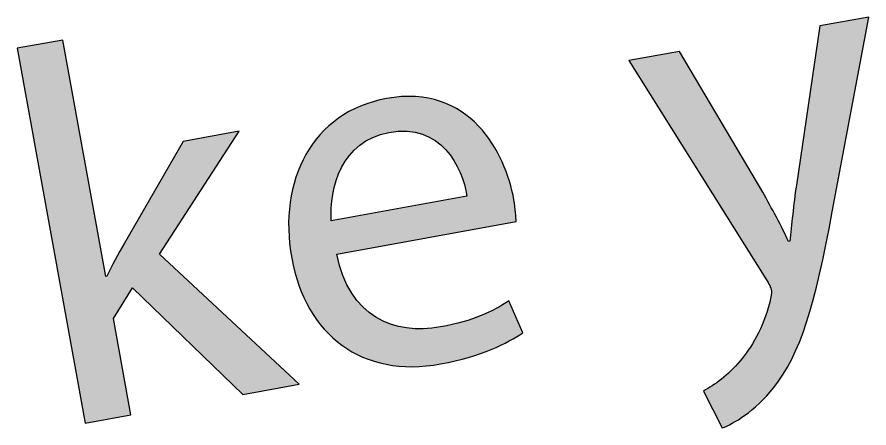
# Model space of a CAD drawing. Extents: x 86 to 546, y -315 to -72.
# Drawn here: x 251.06 to 276.47, y -97.64 to -85.38 of the extents above; entities that cross this region are included whole.
import ezdxf

# ---------------------------------------------------------------- set-up
doc = ezdxf.new("R2010")
doc.units = 0
doc.layers.add('LAYER_1', color=7, linetype='CONTINUOUS')

# ---------------------------------------------------------------- blocks, each defined once
blk = doc.blocks.new('*U7')
at = {"layer": 'LAYER_1', "color": 250}
for points in [[(252.427, -93.867), (251.058, -86.317), (252.427, -86.069)], [(252.427, -93.867), (252.427, -86.069), (253.085, -97.493)], [(256.016, -91.365), (256.016, -89.093), (257.685, -88.79)], [(256.016, -91.365), (255.309, -90.312), (256.016, -89.093)], [(255.309, -94.245), (254.5, -91.708), (255.309, -90.312)], [(254.5, -93.465), (254.454, -91.787), (254.5, -91.708)], [(254.5, -93.465), (254.5, -91.708), (255.309, -94.245)], [(254.454, -93.539), (254.258, -92.127), (254.454, -91.787)], [(254.258, -93.857), (253.935, -92.74), (254.258, -92.127)], [(255.309, -94.245), (255.309, -92.456), (256.016, -94.927)], [(253.935, -97.339), (253.738, -93.115), (253.935, -92.74)], [(253.738, -97.375), (253.706, -93.121), (253.738, -93.115)], [(256.016, -94.927), (256.016, -93.114), (257.685, -96.537)], [(257.685, -96.537), (257.685, -94.667), (257.791, -96.64)]]:
    blk.add_solid(points, dxfattribs=at)
at = {"layer": 'LAYER_1', "color": 250, "extrusion": (0, 0, -1)}
for points in [[(-253.085, -97.493), (-252.427, -86.069), (-253.085, -89.695)], [(-253.085, -97.493), (-253.085, -89.695), (-253.706, -97.381)], [(-253.706, -97.381), (-253.085, -89.695), (-253.706, -93.121)], [(-255.309, -92.456), (-255.309, -90.312), (-256.016, -91.365)], [(-254.454, -93.539), (-254.454, -91.787), (-254.5, -93.465)], [(-254.258, -93.857), (-254.258, -92.127), (-254.454, -93.539)], [(-256.016, -94.927), (-255.309, -92.456), (-256.016, -93.114)], [(-253.935, -94.38), (-253.935, -92.74), (-254.258, -93.857)], [(-253.706, -97.381), (-253.706, -93.121), (-253.738, -97.375)], [(-253.738, -97.375), (-253.738, -93.115), (-253.935, -97.339)], [(-257.685, -96.537), (-256.016, -93.114), (-257.685, -94.667)], [(-253.935, -97.339), (-253.935, -94.38), (-254.258, -97.281)], [(-254.258, -97.281), (-253.935, -94.38), (-254.258, -96.16)], [(-257.791, -96.64), (-257.685, -94.667), (-257.791, -94.767)], [(-257.791, -96.64), (-257.791, -94.767), (-259.475, -96.334)], [(-254.258, -97.281), (-254.258, -96.16), (-254.454, -97.245)]]:
    blk.add_solid(points, dxfattribs=at)
blk = doc.blocks.new('*U8')
at = {"layer": 'LAYER_1', "color": 250}
for points in [[(261.668, -88.972), (261.463, -87.983), (261.668, -87.911)], [(261.675, -88.969), (261.668, -87.911), (261.675, -87.909)], [(261.706, -88.958), (261.675, -87.909), (261.706, -87.901)], [(261.76, -88.938), (261.706, -87.901), (261.76, -87.889)], [(261.896, -88.887), (261.76, -87.889), (261.896, -87.857)], [(262.067, -88.845), (261.896, -87.857), (262.067, -87.817)], [(262.078, -88.843), (262.067, -87.817), (262.078, -87.814)], [(262.147, -88.826), (262.078, -87.814), (262.147, -87.806)], [(262.197, -88.82), (262.147, -87.806), (262.197, -87.799)], [(262.428, -88.791), (262.197, -87.799), (262.428, -87.771)], [(262.447, -88.791), (262.428, -87.771), (262.447, -87.768)], [(262.527, -88.791), (262.447, -87.768), (262.527, -87.758)], [(262.671, -88.79), (262.527, -87.758), (262.671, -87.758)], [(262.689, -88.79), (262.671, -87.758), (262.689, -87.758)], [(262.845, -88.81), (262.689, -87.758), (262.845, -87.757)], [(262.689, -88.79), (262.689, -87.758), (262.845, -88.81)], [(262.845, -88.81), (262.845, -87.757), (262.928, -88.821)], [(262.928, -88.821), (262.845, -87.757), (262.928, -87.757)], [(262.928, -88.821), (262.928, -87.757), (262.944, -88.825)], [(262.944, -88.825), (262.928, -87.757), (262.944, -87.757)], [(262.944, -88.825), (262.944, -87.757), (263.148, -88.88)], [(263.148, -88.88), (263.148, -87.783), (263.172, -88.89)], [(263.172, -88.89), (263.172, -87.785), (263.26, -88.927)], [(263.26, -88.927), (263.26, -87.797), (263.33, -88.956)], [(263.33, -88.956), (263.33, -87.805), (263.349, -88.964)], [(263.349, -88.964), (263.349, -87.81), (263.531, -89.071)], [(263.531, -89.071), (263.531, -87.858), (263.685, -89.189)], [(263.685, -89.189), (263.685, -87.899), (263.687, -89.191)], [(263.687, -89.191), (263.687, -87.9), (263.692, -89.195)], [(263.692, -89.195), (263.692, -87.902), (263.695, -89.197)], [(263.695, -89.197), (263.695, -87.903), (263.842, -89.34)], [(261.039, -89.437), (260.971, -88.199), (261.039, -88.166)], [(261.046, -89.43), (261.039, -88.166), (261.046, -88.163)], [(261.115, -89.353), (261.046, -88.163), (261.115, -88.13)], [(261.279, -89.207), (261.115, -88.13), (261.279, -88.051)], [(261.302, -89.191), (261.279, -88.051), (261.302, -88.04)], [(261.366, -89.147), (261.302, -88.04), (261.366, -88.018)], [(261.371, -89.144), (261.366, -88.018), (261.371, -88.016)], [(261.463, -89.08), (261.371, -88.016), (261.463, -87.983)], [(263.842, -89.34), (263.842, -87.963), (263.972, -89.496)], [(263.972, -89.496), (263.972, -88.017), (264.01, -89.551)], [(264.01, -89.551), (264.01, -88.032), (264.086, -89.664)], [(264.086, -89.664), (264.086, -88.076), (264.27, -90.019)], [(260.641, -90.089), (260.594, -88.441), (260.641, -88.404)], [(260.649, -90.065), (260.641, -88.404), (260.649, -88.399)], [(260.739, -89.872), (260.649, -88.399), (260.739, -88.342)], [(260.747, -89.858), (260.739, -88.342), (260.747, -88.337)], [(260.777, -89.807), (260.747, -88.337), (260.777, -88.319)], [(260.846, -89.687), (260.777, -88.319), (260.846, -88.275)], [(260.957, -89.534), (260.846, -88.275), (260.957, -88.206)], [(260.971, -89.513), (260.957, -88.206), (260.971, -88.199)], [(264.27, -90.019), (264.27, -88.181), (264.306, -90.119)], [(264.306, -90.119), (264.306, -88.202), (264.356, -90.263)], [(264.356, -90.263), (264.356, -88.24), (264.398, -90.381)], [(264.398, -90.381), (264.398, -88.271), (264.476, -90.729)], [(260.354, -94.829), (260.22, -88.767), (260.354, -88.633)], [(260.428, -94.904), (260.354, -88.633), (260.428, -88.574)], [(260.354, -94.829), (260.354, -88.633), (260.428, -94.904)], [(260.43, -91.06), (260.428, -88.574), (260.43, -88.572)], [(260.472, -90.694), (260.43, -88.572), (260.472, -88.539)], [(260.474, -90.673), (260.472, -88.539), (260.474, -88.537)], [(260.576, -90.265), (260.474, -88.537), (260.576, -88.456)], [(260.594, -90.215), (260.576, -88.456), (260.594, -88.441)], [(260.097, -94.54), (259.992, -89.022), (260.097, -88.89)], [(260.22, -94.693), (260.097, -88.89), (260.22, -88.767)], [(260.097, -94.54), (260.097, -88.89), (260.22, -94.693)], [(260.22, -94.693), (260.22, -88.767), (260.354, -94.829)], [(259.871, -94.22), (259.789, -89.301), (259.871, -89.174)], [(259.992, -94.408), (259.871, -89.174), (259.992, -89.022)], [(259.871, -94.22), (259.871, -89.174), (259.992, -94.408)], [(259.992, -94.408), (259.992, -89.022), (260.097, -94.54)], [(259.789, -94.094), (259.675, -89.482), (259.789, -89.301)], [(259.789, -94.094), (259.789, -89.301), (259.871, -94.22)], [(259.613, -93.752), (259.509, -89.812), (259.613, -89.605)], [(259.675, -93.872), (259.613, -89.605), (259.675, -89.482)], [(259.613, -93.752), (259.613, -89.605), (259.675, -93.872)], [(259.675, -93.872), (259.675, -89.482), (259.789, -94.094)], [(259.464, -93.384), (259.376, -90.162), (259.464, -89.932)], [(259.509, -93.497), (259.464, -89.932), (259.509, -89.812)], [(259.464, -93.384), (259.464, -89.932), (259.509, -93.497)], [(259.509, -93.497), (259.509, -89.812), (259.613, -93.752)], [(259.376, -93.05), (259.249, -90.714), (259.376, -90.162)], [(259.376, -93.05), (259.376, -90.162), (259.464, -93.384)], [(259.203, -92.133), (259.16, -91.723), (259.203, -90.915)], [(259.249, -92.571), (259.203, -90.915), (259.249, -90.714)], [(259.203, -92.133), (259.203, -90.915), (259.249, -92.571)], [(259.249, -92.571), (259.249, -90.714), (259.376, -93.05)], [(263.26, -91.973), (263.172, -90.965), (263.26, -90.949)], [(263.33, -91.961), (263.26, -90.949), (263.33, -90.936)], [(263.349, -91.957), (263.33, -90.936), (263.349, -90.933)], [(263.531, -91.924), (263.349, -90.933), (263.531, -90.9)], [(263.685, -91.896), (263.531, -90.9), (263.685, -90.872)], [(263.687, -91.896), (263.685, -90.872), (263.687, -90.872)], [(263.692, -91.895), (263.687, -90.872), (263.692, -90.871)], [(263.695, -91.895), (263.692, -90.871), (263.695, -90.87)], [(263.842, -91.868), (263.695, -90.87), (263.842, -90.844)], [(263.972, -91.844), (263.842, -90.844), (263.972, -90.82)], [(264.01, -91.837), (263.972, -90.82), (264.01, -90.813)], [(264.086, -91.824), (264.01, -90.813), (264.086, -90.799)], [(264.27, -91.79), (264.086, -90.799), (264.27, -90.766)], [(264.306, -91.784), (264.27, -90.766), (264.306, -90.76)], [(264.356, -91.775), (264.306, -90.76), (264.356, -90.75)], [(264.398, -91.767), (264.356, -90.75), (264.398, -90.743)], [(264.476, -91.753), (264.398, -90.743), (264.476, -90.729)], [(260.428, -94.904), (260.428, -91.078), (260.43, -94.906)], [(261.896, -92.221), (261.76, -91.221), (261.896, -91.197)], [(262.067, -92.19), (261.896, -91.197), (262.067, -91.166)], [(262.078, -92.188), (262.067, -91.166), (262.078, -91.164)], [(262.147, -92.175), (262.078, -91.164), (262.147, -91.151)], [(262.197, -92.166), (262.147, -91.151), (262.197, -91.142)], [(262.428, -92.124), (262.197, -91.142), (262.428, -91.1)], [(262.447, -92.121), (262.428, -91.1), (262.447, -91.097)], [(262.527, -92.106), (262.447, -91.097), (262.527, -91.082)], [(262.671, -92.08), (262.527, -91.082), (262.671, -91.056)], [(262.689, -92.077), (262.671, -91.056), (262.689, -91.053)], [(262.845, -92.049), (262.689, -91.053), (262.845, -91.024)], [(262.928, -92.034), (262.845, -91.024), (262.928, -91.009)], [(262.944, -92.031), (262.928, -91.009), (262.944, -91.006)], [(263.148, -91.994), (262.944, -91.006), (263.148, -90.969)], [(263.172, -91.989), (263.148, -90.969), (263.172, -90.965)], [(260.472, -94.948), (260.43, -91.462), (260.472, -91.455)], [(260.43, -94.906), (260.43, -91.462), (260.472, -94.948)], [(260.474, -94.95), (260.472, -91.455), (260.474, -91.454)], [(260.472, -94.948), (260.472, -91.455), (260.474, -94.95)], [(260.576, -95.033), (260.474, -91.454), (260.576, -91.436)], [(260.474, -94.95), (260.474, -91.454), (260.576, -95.033)], [(260.594, -95.048), (260.576, -91.436), (260.594, -91.433)], [(260.576, -95.033), (260.576, -91.436), (260.594, -95.048)], [(260.641, -92.448), (260.594, -91.433), (260.641, -91.424)], [(260.649, -92.447), (260.641, -91.424), (260.649, -91.423)], [(260.739, -92.431), (260.649, -91.423), (260.739, -91.406)], [(260.747, -92.429), (260.739, -91.406), (260.747, -91.405)], [(260.777, -92.424), (260.747, -91.405), (260.777, -91.4)], [(260.846, -92.411), (260.777, -91.4), (260.846, -91.387)], [(260.957, -92.391), (260.846, -91.387), (260.957, -91.367)], [(260.971, -92.388), (260.957, -91.367), (260.971, -91.364)], [(261.039, -92.376), (260.971, -91.364), (261.039, -91.352)], [(261.046, -92.375), (261.039, -91.352), (261.046, -91.351)], [(261.115, -92.362), (261.046, -91.351), (261.115, -91.338)], [(261.279, -92.333), (261.115, -91.338), (261.279, -91.309)], [(261.302, -92.329), (261.279, -91.309), (261.302, -91.304)], [(261.366, -92.317), (261.302, -91.304), (261.366, -91.293)], [(261.371, -92.316), (261.366, -91.293), (261.371, -91.292)], [(261.463, -92.299), (261.371, -91.292), (261.463, -91.275)], [(261.668, -92.262), (261.463, -91.275), (261.668, -91.238)], [(261.675, -92.261), (261.668, -91.238), (261.675, -91.237)], [(261.706, -92.255), (261.675, -91.237), (261.706, -91.231)], [(261.76, -92.245), (261.706, -91.231), (261.76, -91.221)], [(260.594, -95.048), (260.594, -92.457), (260.641, -95.086)], [(260.641, -95.086), (260.641, -92.62), (260.649, -95.093)], [(260.649, -95.093), (260.649, -92.65), (260.739, -95.166)], [(260.739, -95.166), (260.739, -92.965), (260.747, -95.173)], [(260.747, -95.173), (260.747, -92.994), (260.777, -95.192)], [(260.777, -95.192), (260.777, -93.097), (260.846, -95.237)], [(260.846, -95.237), (260.846, -93.235), (260.957, -95.308)], [(260.957, -95.308), (260.957, -93.455), (260.971, -95.317)], [(260.971, -95.317), (260.971, -93.484), (261.039, -95.361)], [(261.039, -95.361), (261.039, -93.619), (261.046, -95.365)], [(261.046, -95.365), (261.046, -93.627), (261.115, -95.4)], [(261.115, -95.4), (261.115, -93.714), (261.279, -95.482)], [(261.279, -95.482), (261.279, -93.917), (261.302, -95.493)], [(261.302, -95.493), (261.302, -93.945), (261.366, -95.525)], [(265.525, -95.147), (265.344, -94.08), (265.525, -93.971)], [(265.725, -95.053), (265.525, -93.971), (265.725, -93.851)], [(261.366, -95.525), (261.366, -94.025), (261.371, -95.527)], [(261.371, -95.527), (261.371, -94.031), (261.463, -95.561)], [(261.463, -95.561), (261.463, -94.103), (261.668, -95.636)], [(265.203, -95.3), (264.898, -94.29), (265.203, -94.146)], [(265.219, -95.292), (265.203, -94.146), (265.219, -94.139)], [(265.344, -95.233), (265.219, -94.139), (265.344, -94.08)], [(261.668, -95.636), (261.668, -94.265), (261.675, -95.639)], [(261.675, -95.639), (261.675, -94.27), (261.706, -95.65)], [(261.706, -95.65), (261.706, -94.295), (261.76, -95.664)], [(261.76, -95.664), (261.76, -94.337), (261.896, -95.698)], [(261.896, -95.698), (261.896, -94.401), (262.067, -95.741)], [(262.067, -95.741), (262.067, -94.482), (262.078, -95.742)], [(262.078, -95.742), (262.078, -94.487), (262.147, -95.752)], [(264.27, -95.597), (264.086, -94.536), (264.27, -94.494)], [(264.306, -95.588), (264.27, -94.494), (264.306, -94.486)], [(264.356, -95.577), (264.306, -94.486), (264.356, -94.475)], [(264.398, -95.567), (264.356, -94.475), (264.398, -94.461)], [(264.476, -95.549), (264.398, -94.461), (264.476, -94.434)], [(264.523, -95.537), (264.476, -94.434), (264.523, -94.418)], [(264.574, -95.52), (264.523, -94.418), (264.574, -94.401)], [(264.814, -95.436), (264.574, -94.401), (264.814, -94.319)], [(264.898, -95.406), (264.814, -94.319), (264.898, -94.29)], [(262.147, -95.752), (262.147, -94.52), (262.197, -95.76)], [(262.197, -95.76), (262.197, -94.544), (262.428, -95.793)], [(262.428, -95.793), (262.428, -94.599), (262.447, -95.795)], [(262.447, -95.795), (262.447, -94.603), (262.527, -95.799)], [(262.527, -95.799), (262.527, -94.623), (262.671, -95.805)], [(262.671, -95.805), (262.671, -94.657), (262.689, -95.806)], [(262.689, -95.806), (262.689, -94.658), (262.845, -95.813)], [(263.26, -95.792), (263.172, -94.683), (263.26, -94.674)], [(263.33, -95.783), (263.26, -94.674), (263.33, -94.666)], [(263.349, -95.78), (263.33, -94.666), (263.349, -94.664)], [(263.531, -95.755), (263.349, -94.664), (263.531, -94.644)], [(263.685, -95.733), (263.531, -94.644), (263.685, -94.628)], [(263.687, -95.733), (263.685, -94.628), (263.687, -94.628)], [(263.692, -95.732), (263.687, -94.628), (263.692, -94.626)], [(263.695, -95.732), (263.692, -94.626), (263.695, -94.626)], [(263.842, -95.697), (263.695, -94.626), (263.842, -94.592)], [(263.972, -95.667), (263.842, -94.592), (263.972, -94.563)], [(264.01, -95.658), (263.972, -94.563), (264.01, -94.554)], [(264.086, -95.64), (264.01, -94.554), (264.086, -94.536)]]:
    blk.add_solid(points, dxfattribs=at)
at = {"layer": 'LAYER_1', "color": 250, "extrusion": (0, 0, -1)}
for points in [[(-261.668, -88.972), (-261.668, -87.911), (-261.675, -88.969)], [(-261.675, -88.969), (-261.675, -87.909), (-261.706, -88.958)], [(-261.706, -88.958), (-261.706, -87.901), (-261.76, -88.938)], [(-261.76, -88.938), (-261.76, -87.889), (-261.896, -88.887)], [(-261.896, -88.887), (-261.896, -87.857), (-262.067, -88.845)], [(-262.067, -88.845), (-262.067, -87.817), (-262.078, -88.843)], [(-262.078, -88.843), (-262.078, -87.814), (-262.147, -88.826)], [(-262.147, -88.826), (-262.147, -87.806), (-262.197, -88.82)], [(-262.197, -88.82), (-262.197, -87.799), (-262.428, -88.791)], [(-262.428, -88.791), (-262.428, -87.771), (-262.447, -88.791)], [(-262.447, -88.791), (-262.447, -87.768), (-262.527, -88.791)], [(-262.527, -88.791), (-262.527, -87.758), (-262.671, -88.79)], [(-262.671, -88.79), (-262.671, -87.758), (-262.689, -88.79)], [(-263.148, -88.88), (-262.944, -87.757), (-263.148, -87.783)], [(-263.172, -88.89), (-263.148, -87.783), (-263.172, -87.785)], [(-263.26, -88.927), (-263.172, -87.785), (-263.26, -87.797)], [(-263.33, -88.956), (-263.26, -87.797), (-263.33, -87.805)], [(-263.349, -88.964), (-263.33, -87.805), (-263.349, -87.81)], [(-263.531, -89.071), (-263.349, -87.81), (-263.531, -87.858)], [(-263.685, -89.189), (-263.531, -87.858), (-263.685, -87.899)], [(-263.687, -89.191), (-263.685, -87.899), (-263.687, -87.9)], [(-263.692, -89.195), (-263.687, -87.9), (-263.692, -87.902)], [(-263.695, -89.197), (-263.692, -87.902), (-263.695, -87.903)], [(-263.842, -89.34), (-263.695, -87.903), (-263.842, -87.963)], [(-261.039, -89.437), (-261.039, -88.166), (-261.046, -89.43)], [(-261.046, -89.43), (-261.046, -88.163), (-261.115, -89.353)], [(-261.115, -89.353), (-261.115, -88.13), (-261.279, -89.207)], [(-261.279, -89.207), (-261.279, -88.051), (-261.302, -89.191)], [(-261.302, -89.191), (-261.302, -88.04), (-261.366, -89.147)], [(-261.366, -89.147), (-261.366, -88.018), (-261.371, -89.144)], [(-261.371, -89.144), (-261.371, -88.016), (-261.463, -89.08)], [(-261.463, -89.08), (-261.463, -87.983), (-261.668, -88.972)], [(-263.972, -89.496), (-263.842, -87.963), (-263.972, -88.017)], [(-264.01, -89.551), (-263.972, -88.017), (-264.01, -88.032)], [(-264.086, -89.664), (-264.01, -88.032), (-264.086, -88.076)], [(-264.27, -90.019), (-264.086, -88.076), (-264.27, -88.181)], [(-260.641, -90.089), (-260.641, -88.404), (-260.649, -90.065)], [(-260.649, -90.065), (-260.649, -88.399), (-260.739, -89.872)], [(-260.739, -89.872), (-260.739, -88.342), (-260.747, -89.858)], [(-260.747, -89.858), (-260.747, -88.337), (-260.777, -89.807)], [(-260.777, -89.807), (-260.777, -88.319), (-260.846, -89.687)], [(-260.846, -89.687), (-260.846, -88.275), (-260.957, -89.534)], [(-260.957, -89.534), (-260.957, -88.206), (-260.971, -89.513)], [(-260.971, -89.513), (-260.971, -88.199), (-261.039, -89.437)], [(-264.306, -90.119), (-264.27, -88.181), (-264.306, -88.202)], [(-264.356, -90.263), (-264.306, -88.202), (-264.356, -88.24)], [(-264.398, -90.381), (-264.356, -88.24), (-264.398, -88.271)], [(-264.476, -90.729), (-264.398, -88.271), (-264.476, -88.329)], [(-264.476, -91.753), (-264.476, -88.329), (-264.523, -91.744)], [(-264.523, -91.744), (-264.476, -88.329), (-264.523, -88.364)], [(-264.523, -91.744), (-264.523, -88.364), (-264.574, -91.735)], [(-264.574, -91.735), (-264.523, -88.364), (-264.574, -88.402)], [(-264.574, -91.735), (-264.574, -88.402), (-264.814, -91.692)], [(-264.814, -91.692), (-264.574, -88.402), (-264.814, -88.629)], [(-260.428, -91.078), (-260.428, -88.574), (-260.43, -91.06)], [(-260.43, -91.06), (-260.43, -88.572), (-260.472, -90.694)], [(-260.472, -90.694), (-260.472, -88.539), (-260.474, -90.673)], [(-260.474, -90.673), (-260.474, -88.537), (-260.576, -90.265)], [(-260.576, -90.265), (-260.576, -88.456), (-260.594, -90.215)], [(-260.594, -90.215), (-260.594, -88.441), (-260.641, -90.089)], [(-264.814, -91.692), (-264.814, -88.629), (-264.898, -91.676)], [(-264.898, -91.676), (-264.814, -88.629), (-264.898, -88.735)], [(-264.898, -91.676), (-264.898, -88.735), (-265.203, -91.621)], [(-265.203, -91.621), (-264.898, -88.735), (-265.203, -89.123)], [(-265.203, -91.621), (-265.203, -89.123), (-265.219, -91.618)], [(-265.219, -91.618), (-265.203, -89.123), (-265.219, -89.143)], [(-265.219, -91.618), (-265.219, -89.143), (-265.344, -91.596)], [(-265.344, -91.596), (-265.219, -89.143), (-265.344, -89.372)], [(-265.344, -91.596), (-265.344, -89.372), (-265.525, -91.563)], [(-265.525, -91.563), (-265.344, -89.372), (-265.525, -89.706)], [(-265.525, -91.563), (-265.525, -89.706), (-265.725, -91.526)], [(-265.725, -91.526), (-265.525, -89.706), (-265.725, -90.236)], [(-265.725, -91.526), (-265.725, -90.236), (-265.74, -91.524)], [(-265.74, -91.524), (-265.725, -90.236), (-265.74, -90.275)], [(-265.74, -91.524), (-265.74, -90.275), (-265.742, -91.523)], [(-265.742, -91.523), (-265.74, -90.275), (-265.742, -90.282)], [(-265.742, -91.523), (-265.742, -90.282), (-265.876, -91.499)], [(-265.876, -91.499), (-265.742, -90.282), (-265.876, -90.832)], [(-263.26, -91.973), (-263.26, -90.949), (-263.33, -91.961)], [(-263.33, -91.961), (-263.33, -90.936), (-263.349, -91.957)], [(-263.349, -91.957), (-263.349, -90.933), (-263.531, -91.924)], [(-263.531, -91.924), (-263.531, -90.9), (-263.685, -91.896)], [(-263.685, -91.896), (-263.685, -90.872), (-263.687, -91.896)], [(-263.687, -91.896), (-263.687, -90.872), (-263.692, -91.895)], [(-263.692, -91.895), (-263.692, -90.871), (-263.695, -91.895)], [(-263.695, -91.895), (-263.695, -90.87), (-263.842, -91.868)], [(-263.842, -91.868), (-263.842, -90.844), (-263.972, -91.844)], [(-263.972, -91.844), (-263.972, -90.82), (-264.01, -91.837)], [(-264.01, -91.837), (-264.01, -90.813), (-264.086, -91.824)], [(-264.086, -91.824), (-264.086, -90.799), (-264.27, -91.79)], [(-264.27, -91.79), (-264.27, -90.766), (-264.306, -91.784)], [(-264.306, -91.784), (-264.306, -90.76), (-264.356, -91.775)], [(-264.356, -91.775), (-264.356, -90.75), (-264.398, -91.767)], [(-264.398, -91.767), (-264.398, -90.743), (-264.476, -91.753)], [(-265.876, -91.499), (-265.876, -90.832), (-265.946, -91.486)], [(-260.43, -94.906), (-260.428, -91.078), (-260.43, -91.462)], [(-261.896, -92.221), (-261.896, -91.197), (-262.067, -92.19)], [(-262.067, -92.19), (-262.067, -91.166), (-262.078, -92.188)], [(-262.078, -92.188), (-262.078, -91.164), (-262.147, -92.175)], [(-262.147, -92.175), (-262.147, -91.151), (-262.197, -92.166)], [(-262.197, -92.166), (-262.197, -91.142), (-262.428, -92.124)], [(-262.428, -92.124), (-262.428, -91.1), (-262.447, -92.121)], [(-262.447, -92.121), (-262.447, -91.097), (-262.527, -92.106)], [(-262.527, -92.106), (-262.527, -91.082), (-262.671, -92.08)], [(-262.671, -92.08), (-262.671, -91.056), (-262.689, -92.077)], [(-262.689, -92.077), (-262.689, -91.053), (-262.845, -92.049)], [(-262.845, -92.049), (-262.845, -91.024), (-262.928, -92.034)], [(-262.928, -92.034), (-262.928, -91.009), (-262.944, -92.031)], [(-262.944, -92.031), (-262.944, -91.006), (-263.148, -91.994)], [(-263.148, -91.994), (-263.148, -90.969), (-263.172, -91.989)], [(-263.172, -91.989), (-263.172, -90.965), (-263.26, -91.973)], [(-260.594, -92.457), (-260.594, -91.433), (-260.641, -92.448)], [(-260.641, -92.448), (-260.641, -91.424), (-260.649, -92.447)], [(-260.649, -92.447), (-260.649, -91.423), (-260.739, -92.431)], [(-260.739, -92.431), (-260.739, -91.406), (-260.747, -92.429)], [(-260.747, -92.429), (-260.747, -91.405), (-260.777, -92.424)], [(-260.777, -92.424), (-260.777, -91.4), (-260.846, -92.411)], [(-260.846, -92.411), (-260.846, -91.387), (-260.957, -92.391)], [(-260.957, -92.391), (-260.957, -91.367), (-260.971, -92.388)], [(-260.971, -92.388), (-260.971, -91.364), (-261.039, -92.376)], [(-261.039, -92.376), (-261.039, -91.352), (-261.046, -92.375)], [(-261.046, -92.375), (-261.046, -91.351), (-261.115, -92.362)], [(-261.115, -92.362), (-261.115, -91.338), (-261.279, -92.333)], [(-261.279, -92.333), (-261.279, -91.309), (-261.302, -92.329)], [(-261.302, -92.329), (-261.302, -91.304), (-261.366, -92.317)], [(-261.366, -92.317), (-261.366, -91.293), (-261.371, -92.316)], [(-261.371, -92.316), (-261.371, -91.292), (-261.463, -92.299)], [(-261.463, -92.299), (-261.463, -91.275), (-261.668, -92.262)], [(-261.668, -92.262), (-261.668, -91.238), (-261.675, -92.261)], [(-261.675, -92.261), (-261.675, -91.237), (-261.706, -92.255)], [(-261.706, -92.255), (-261.706, -91.231), (-261.76, -92.245)], [(-261.76, -92.245), (-261.76, -91.221), (-261.896, -92.221)], [(-260.641, -95.086), (-260.594, -92.457), (-260.641, -92.62)], [(-260.649, -95.093), (-260.641, -92.62), (-260.649, -92.65)], [(-260.739, -95.166), (-260.649, -92.65), (-260.739, -92.965)], [(-260.747, -95.173), (-260.739, -92.965), (-260.747, -92.994)], [(-260.777, -95.192), (-260.747, -92.994), (-260.777, -93.097)], [(-260.846, -95.237), (-260.777, -93.097), (-260.846, -93.235)], [(-260.957, -95.308), (-260.846, -93.235), (-260.957, -93.455)], [(-260.971, -95.317), (-260.957, -93.455), (-260.971, -93.484)], [(-261.039, -95.361), (-260.971, -93.484), (-261.039, -93.619)], [(-261.046, -95.365), (-261.039, -93.619), (-261.046, -93.627)], [(-261.115, -95.4), (-261.046, -93.627), (-261.115, -93.714)], [(-261.279, -95.482), (-261.115, -93.714), (-261.279, -93.917)], [(-261.302, -95.493), (-261.279, -93.917), (-261.302, -93.945)], [(-261.366, -95.525), (-261.302, -93.945), (-261.366, -94.025)], [(-265.525, -95.147), (-265.525, -93.971), (-265.725, -95.053)], [(-265.725, -95.053), (-265.725, -93.851), (-265.74, -95.046)], [(-265.74, -95.046), (-265.725, -93.851), (-265.74, -93.885)], [(-265.74, -95.046), (-265.74, -93.885), (-265.742, -95.044)], [(-265.742, -95.044), (-265.74, -93.885), (-265.742, -93.891)], [(-265.742, -95.044), (-265.742, -93.891), (-265.876, -94.962)], [(-265.876, -94.962), (-265.742, -93.891), (-265.876, -94.197)], [(-261.371, -95.527), (-261.366, -94.025), (-261.371, -94.031)], [(-261.463, -95.561), (-261.371, -94.031), (-261.463, -94.103)], [(-261.668, -95.636), (-261.463, -94.103), (-261.668, -94.265)], [(-265.203, -95.3), (-265.203, -94.146), (-265.219, -95.292)], [(-265.219, -95.292), (-265.219, -94.139), (-265.344, -95.233)], [(-265.344, -95.233), (-265.344, -94.08), (-265.525, -95.147)], [(-265.876, -94.962), (-265.876, -94.197), (-265.946, -94.919)], [(-265.946, -94.919), (-265.876, -94.197), (-265.946, -94.357)], [(-261.675, -95.639), (-261.668, -94.265), (-261.675, -94.27)], [(-261.706, -95.65), (-261.675, -94.27), (-261.706, -94.295)], [(-261.76, -95.664), (-261.706, -94.295), (-261.76, -94.337)], [(-261.896, -95.698), (-261.76, -94.337), (-261.896, -94.401)], [(-262.067, -95.741), (-261.896, -94.401), (-262.067, -94.482)], [(-262.078, -95.742), (-262.067, -94.482), (-262.078, -94.487)], [(-262.147, -95.752), (-262.078, -94.487), (-262.147, -94.52)], [(-264.27, -95.597), (-264.27, -94.494), (-264.306, -95.588)], [(-264.306, -95.588), (-264.306, -94.486), (-264.356, -95.577)], [(-264.356, -95.577), (-264.356, -94.475), (-264.398, -95.567)], [(-264.398, -95.567), (-264.398, -94.461), (-264.476, -95.549)], [(-264.476, -95.549), (-264.476, -94.434), (-264.523, -95.537)], [(-264.523, -95.537), (-264.523, -94.418), (-264.574, -95.52)], [(-264.574, -95.52), (-264.574, -94.401), (-264.814, -95.436)], [(-264.814, -95.436), (-264.814, -94.319), (-264.898, -95.406)], [(-264.898, -95.406), (-264.898, -94.29), (-265.203, -95.3)], [(-265.946, -94.919), (-265.946, -94.357), (-266.141, -94.801)], [(-262.197, -95.76), (-262.147, -94.52), (-262.197, -94.544)], [(-262.428, -95.793), (-262.197, -94.544), (-262.428, -94.599)], [(-262.447, -95.795), (-262.428, -94.599), (-262.447, -94.603)], [(-262.527, -95.799), (-262.447, -94.603), (-262.527, -94.623)], [(-262.671, -95.805), (-262.527, -94.623), (-262.671, -94.657)], [(-262.689, -95.806), (-262.671, -94.657), (-262.689, -94.658)], [(-262.845, -95.813), (-262.689, -94.658), (-262.845, -94.666)], [(-262.845, -95.813), (-262.845, -94.666), (-262.928, -95.809)], [(-262.928, -95.809), (-262.845, -94.666), (-262.928, -94.67)], [(-262.928, -95.809), (-262.928, -94.67), (-262.944, -95.808)], [(-262.944, -95.808), (-262.928, -94.67), (-262.944, -94.671)], [(-262.944, -95.808), (-262.944, -94.671), (-263.148, -95.798)], [(-263.148, -95.798), (-262.944, -94.671), (-263.148, -94.682)], [(-263.148, -95.798), (-263.148, -94.682), (-263.172, -95.797)], [(-263.172, -95.797), (-263.148, -94.682), (-263.172, -94.683)], [(-263.172, -95.797), (-263.172, -94.683), (-263.26, -95.792)], [(-263.26, -95.792), (-263.26, -94.674), (-263.33, -95.783)], [(-263.33, -95.783), (-263.33, -94.666), (-263.349, -95.78)], [(-263.349, -95.78), (-263.349, -94.664), (-263.531, -95.755)], [(-263.531, -95.755), (-263.531, -94.644), (-263.685, -95.733)], [(-263.685, -95.733), (-263.685, -94.628), (-263.687, -95.733)], [(-263.687, -95.733), (-263.687, -94.628), (-263.692, -95.732)], [(-263.692, -95.732), (-263.692, -94.626), (-263.695, -95.732)], [(-263.695, -95.732), (-263.695, -94.626), (-263.842, -95.697)], [(-263.842, -95.697), (-263.842, -94.592), (-263.972, -95.667)], [(-263.972, -95.667), (-263.972, -94.563), (-264.01, -95.658)], [(-264.01, -95.658), (-264.01, -94.554), (-264.086, -95.64)], [(-264.086, -95.64), (-264.086, -94.536), (-264.27, -95.597)]]:
    blk.add_solid(points, dxfattribs=at)
blk = doc.blocks.new('*U9')
at = {"layer": 'LAYER_1', "color": 250}
for points in [[(275.373, -91.191), (275.002, -85.649), (275.373, -85.582)], [(275.373, -91.191), (275.373, -85.582), (276.466, -85.384)], [(274.993, -93.05), (274.603, -88.35), (274.993, -85.71)], [(275.002, -93.006), (274.993, -85.71), (275.002, -85.649)], [(270.815, -89.088), (269.304, -86.683), (270.815, -86.409)], [(270.815, -89.088), (270.815, -86.409), (271.53, -90.225)], [(271.53, -90.225), (271.53, -87.617), (272.067, -91.08)], [(274.603, -94.489), (274.301, -90.394), (274.603, -88.35)], [(272.067, -91.08), (272.067, -88.525), (272.088, -91.113)], [(272.088, -91.113), (272.088, -88.559), (272.389, -91.592)], [(272.389, -91.592), (272.389, -89.069), (272.62, -91.959)], [(272.62, -91.959), (272.62, -89.458), (272.769, -92.196)], [(272.769, -92.196), (272.769, -89.71), (272.868, -92.354)], [(272.868, -92.354), (272.868, -89.878), (273.113, -92.745)], [(273.113, -92.745), (273.113, -90.293), (273.192, -92.87)], [(273.192, -92.87), (273.192, -90.426), (273.3, -93.042)], [(274.301, -95.241), (274.161, -91.575), (274.301, -90.394)], [(273.3, -93.042), (273.3, -90.608), (273.333, -93.094)], [(273.333, -93.094), (273.333, -90.671), (273.395, -93.192)], [(273.395, -93.192), (273.395, -90.789), (273.505, -93.43)], [(273.505, -93.43), (273.505, -90.998), (273.555, -93.537)], [(274.161, -95.591), (274.102, -92.072), (274.161, -91.575)], [(274.102, -95.695), (274.071, -92.078), (274.102, -92.072)], [(273.555, -96.512), (273.505, -93.888), (273.555, -93.537)], [(273.505, -96.567), (273.395, -94.237), (273.505, -93.888)], [(273.395, -96.687), (273.333, -94.433), (273.395, -94.237)], [(273.3, -96.791), (273.192, -94.742), (273.3, -94.505)], [(273.333, -96.755), (273.3, -94.505), (273.333, -94.433)], [(273.192, -96.91), (273.113, -94.914), (273.192, -94.742)], [(273.113, -96.975), (272.868, -95.32), (273.113, -94.914)], [(272.769, -97.261), (272.62, -95.642), (272.769, -95.449)], [(272.868, -97.179), (272.769, -95.449), (272.868, -95.32)], [(272.62, -97.355), (272.389, -95.867), (272.62, -95.642)], [(272.389, -97.5), (272.088, -96.163), (272.389, -95.867)], [(272.067, -97.6), (271.53, -96.538), (272.067, -96.183)], [(272.088, -97.64), (272.067, -96.183), (272.088, -96.163)], [(272.067, -97.6), (272.067, -96.183), (272.088, -97.64)]]:
    blk.add_solid(points, dxfattribs=at)
at = {"layer": 'LAYER_1', "color": 250, "extrusion": (0, 0, -1)}
for points in [[(-274.993, -93.05), (-274.993, -85.71), (-275.002, -93.006)], [(-275.002, -93.006), (-275.002, -85.649), (-275.373, -91.191)], [(-271.53, -90.225), (-270.815, -86.409), (-271.53, -87.617)], [(-272.067, -91.08), (-271.53, -87.617), (-272.067, -88.525)], [(-274.603, -94.489), (-274.603, -88.35), (-274.993, -93.05)], [(-272.088, -91.113), (-272.067, -88.525), (-272.088, -88.559)], [(-272.389, -91.592), (-272.088, -88.559), (-272.389, -89.069)], [(-272.62, -91.959), (-272.389, -89.069), (-272.62, -89.458)], [(-272.769, -92.196), (-272.62, -89.458), (-272.769, -89.71)], [(-272.868, -92.354), (-272.769, -89.71), (-272.868, -89.878)], [(-273.113, -92.745), (-272.868, -89.878), (-273.113, -90.293)], [(-273.192, -92.87), (-273.113, -90.293), (-273.192, -90.426)], [(-273.3, -93.042), (-273.192, -90.426), (-273.3, -90.608)], [(-274.301, -95.241), (-274.301, -90.394), (-274.603, -94.489)], [(-273.333, -93.094), (-273.3, -90.608), (-273.333, -90.671)], [(-273.395, -93.192), (-273.333, -90.671), (-273.395, -90.789)], [(-273.505, -93.43), (-273.395, -90.789), (-273.505, -90.998)], [(-273.555, -93.537), (-273.505, -90.998), (-273.555, -91.094)], [(-273.555, -96.512), (-273.555, -91.094), (-273.625, -96.435)], [(-273.625, -96.435), (-273.555, -91.094), (-273.625, -91.228)], [(-273.625, -96.435), (-273.625, -91.228), (-273.907, -96.04)], [(-273.907, -96.04), (-273.625, -91.228), (-273.907, -91.766)], [(-274.161, -95.591), (-274.161, -91.575), (-274.301, -95.241)], [(-273.907, -96.04), (-273.907, -91.766), (-274.071, -95.751)], [(-274.071, -95.751), (-273.907, -91.766), (-274.071, -92.078)], [(-274.071, -95.751), (-274.071, -92.078), (-274.102, -95.695)], [(-274.102, -95.695), (-274.102, -92.072), (-274.161, -95.591)], [(-273.505, -96.567), (-273.505, -93.888), (-273.555, -96.512)], [(-273.395, -96.687), (-273.395, -94.237), (-273.505, -96.567)], [(-273.3, -96.791), (-273.3, -94.505), (-273.333, -96.755)], [(-273.333, -96.755), (-273.333, -94.433), (-273.395, -96.687)], [(-273.192, -96.91), (-273.192, -94.742), (-273.3, -96.791)], [(-273.113, -96.975), (-273.113, -94.914), (-273.192, -96.91)], [(-272.769, -97.261), (-272.769, -95.449), (-272.868, -97.179)], [(-272.868, -97.179), (-272.868, -95.32), (-273.113, -96.975)], [(-272.62, -97.355), (-272.62, -95.642), (-272.769, -97.261)], [(-272.389, -97.5), (-272.389, -95.867), (-272.62, -97.355)], [(-272.088, -97.64), (-272.088, -96.163), (-272.389, -97.5)]]:
    blk.add_solid(points, dxfattribs=at)
blk = doc.blocks.new('BLOCK_2')
at = {"layer": 'LAYER_1'}
for points, knots in [([(270.815, -86.409), (270.815, -86.409), (273.3, -90.608), (273.3, -90.608), (273.564, -91.08), (273.862, -91.644), (274.071, -92.078), (274.071, -92.078), (274.102, -92.072), (274.102, -92.072), (274.161, -91.59), (274.213, -90.979), (274.301, -90.394), (274.301, -90.394), (275.002, -85.649), (275.002, -85.649), (275.002, -85.649), (276.466, -85.384), (276.466, -85.384), (276.466, -85.384), (275.373, -91.191), (275.373, -91.191), (274.855, -93.984), (274.421, -95.445), (273.625, -96.435), (273.056, -97.156), (272.422, -97.515), (272.088, -97.64), (272.088, -97.64), (271.53, -96.538), (271.53, -96.538), (271.856, -96.366), (272.273, -96.062), (272.62, -95.642), (272.943, -95.274), (273.318, -94.653), (273.505, -93.888), (273.542, -93.735), (273.569, -93.616), (273.555, -93.537), (273.54, -93.459), (273.489, -93.354), (273.395, -93.192), (273.395, -93.192), (269.304, -86.683), (269.304, -86.683), (269.304, -86.683), (270.815, -86.409), (270.815, -86.409)], [0, 0, 0, 0, 1, 1, 1, 2, 2, 2, 3, 3, 3, 4, 4, 4, 5, 5, 5, 6, 6, 6, 7, 7, 7, 8, 8, 8, 9, 9, 9, 10, 10, 10, 11, 11, 11, 12, 12, 12, 13, 13, 13, 14, 14, 14, 15, 15, 15, 16, 16, 16, 16]), ([(253.706, -93.121), (253.706, -93.121), (253.738, -93.115), (253.738, -93.115), (253.878, -92.813), (254.086, -92.434), (254.258, -92.127), (254.258, -92.127), (256.016, -89.093), (256.016, -89.093), (256.016, -89.093), (257.685, -88.79), (257.685, -88.79), (257.685, -88.79), (255.309, -92.456), (255.309, -92.456), (255.309, -92.456), (259.475, -96.334), (259.475, -96.334), (259.475, -96.334), (257.791, -96.64), (257.791, -96.64), (257.791, -96.64), (254.5, -93.465), (254.5, -93.465), (254.5, -93.465), (253.935, -94.38), (253.935, -94.38), (253.935, -94.38), (254.454, -97.245), (254.454, -97.245), (254.454, -97.245), (253.085, -97.493), (253.085, -97.493), (253.085, -97.493), (251.058, -86.317), (251.058, -86.317), (251.058, -86.317), (252.427, -86.069), (252.427, -86.069), (252.427, -86.069), (253.706, -93.121), (253.706, -93.121)], [0, 0, 0, 0, 1, 1, 1, 2, 2, 2, 3, 3, 3, 4, 4, 4, 5, 5, 5, 6, 6, 6, 7, 7, 7, 8, 8, 8, 9, 9, 9, 10, 10, 10, 11, 11, 11, 12, 12, 12, 13, 13, 13, 14, 14, 14, 14]), ([(260.594, -92.457), (260.965, -94.324), (262.301, -94.879), (263.687, -94.628), (264.679, -94.448), (265.245, -94.166), (265.725, -93.851), (265.725, -93.851), (266.141, -94.801), (266.141, -94.801), (265.693, -95.109), (264.904, -95.513), (263.692, -95.732), (261.347, -96.158), (259.666, -94.869), (259.249, -92.571), (258.832, -90.273), (259.858, -88.217), (262.078, -87.814), (264.565, -87.363), (265.623, -89.432), (265.876, -90.832), (265.928, -91.116), (265.936, -91.342), (265.946, -91.486), (265.946, -91.486), (260.594, -92.457), (260.594, -92.457)], [0, 0, 0, 0, 1, 1, 1, 2, 2, 2, 3, 3, 3, 4, 4, 4, 5, 5, 5, 6, 6, 6, 7, 7, 7, 8, 8, 8, 9, 9, 9, 9]), ([(264.476, -90.729), (264.331, -89.844), (263.705, -88.543), (262.147, -88.826), (260.746, -89.08), (260.366, -90.482), (260.43, -91.462), (260.43, -91.462), (264.476, -90.729), (264.476, -90.729)], [0, 0, 0, 0, 1, 1, 1, 2, 2, 2, 3, 3, 3, 3])]:
    blk.add_open_spline(points, degree=3, knots=knots, dxfattribs=at)
at = {"layer": 'LAYER_1', "color": 250}
for name in ['*U9', '*U7', '*U8']:
    blk.add_blockref(name, (0, 0), dxfattribs=at)

msp = doc.modelspace()

# ---------------------------------------------------------------- block references
at = {"layer": 'LAYER_1'}
msp.add_blockref('BLOCK_2', (0, 0), dxfattribs=at)

doc.saveas('drawing.dxf')
